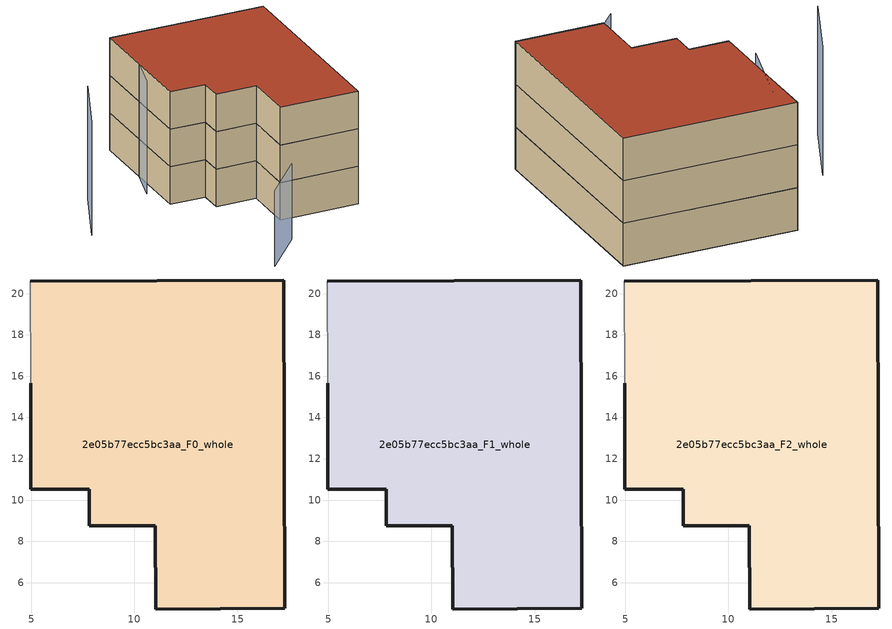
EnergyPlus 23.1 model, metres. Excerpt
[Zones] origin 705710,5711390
2e05b77ecc5bc3aa_F0_whole
 floor ground (EU_floor_Construction): 17.29,4.75 17.23,20.66 4.94,20.61 4.96,15.67 4.98,10.52 7.81,10.52 7.82,8.74 11.01,8.76 11.03,4.72 z0
 wall outside (EU_wall_Construction): 4.94,20.61 17.23,20.66 17.29,4.75 11.03,4.72 11.01,8.76 7.82,8.74 7.81,10.52 4.98,10.52 4.96,15.67 z0:3
 wall adiabatic (EU_wall_Construction): 4.96,15.67 4.94,20.61 z0:3
2e05b77ecc5bc3aa_F1_whole
 floor to 2e05b77ecc5bc3aa_F0_whole (EU_floor_Construction): 17.29,4.75 17.23,20.66 4.94,20.61 4.96,15.67 4.98,10.52 7.81,10.52 7.82,8.74 11.01,8.76 11.03,4.72 z3
 wall outside (EU_wall_Construction): 4.94,20.61 17.23,20.66 17.29,4.75 11.03,4.72 11.01,8.76 7.82,8.74 7.81,10.52 4.98,10.52 4.96,15.67 z3:6
 wall adiabatic (EU_wall_Construction): 4.96,15.67 4.94,20.61 z3:6
2e05b77ecc5bc3aa_F2_whole
 floor to 2e05b77ecc5bc3aa_F1_whole (EU_floor_Construction): 17.29,4.75 17.23,20.66 4.94,20.61 4.96,15.67 4.98,10.52 7.81,10.52 7.82,8.74 11.01,8.76 11.03,4.72 z6
 wall outside (EU_wall_Construction): 4.94,20.61 17.23,20.66 17.29,4.75 11.03,4.72 11.01,8.76 7.82,8.74 7.81,10.52 4.98,10.52 4.96,15.67 z6:9
 wall adiabatic (EU_wall_Construction): 4.96,15.67 4.94,20.61 z6:9
 roof outside (EU_roof_Construction): 17.23,20.66 17.29,4.75 11.03,4.72 11.01,8.76 7.82,8.74 7.81,10.52 4.98,10.52 4.96,15.67 4.94,20.61 z9
shading: 7.34,-2.07 10.42,1.49 z0:6; 6.17,20.29 4.23,12.87 / 0,13.92 -2.34,8.28 z0:9
[Building]
EU S2 Campaign: North Axis=0; Terrain=City; Solar Distribution=FullExterior
[Site:Location]
London: Latitude=51.5; Longitude=-0.5; Time Zone=0; Elevation=25
[SizingPeriod:WeatherFileDays]
AnnualSizingPeriod: Begin Month=1; Begin Day of Month=1; End Month=12; End Day of Month=31; Day of Week for Start Day=Monday; Use Weather File Daylight Saving Period=No; Use Weather File Rain and Snow Indicators=No
[MATERIAL]
EU_InternalMass_Material: Roughness=MediumRough; Thickness=0.1; Conductivity=1; Density=1800; Specific Heat=900; Thermal Absorptance=0.9; Solar Absorptance=0.7; Visible Absorptance=0.7
[MATERIAL:NOMASS] Roughness=MediumRough; Thermal Absorptance=0.9; Solar Absorptance=0.7; Visible Absorptance=0.7
Name | Thermal Resistance
EU_wall_NoMass | 1.04674
EU_roof_NoMass | 4.32442
EU_floor_NoMass | 2.04616
[CONSTRUCTION]
EU_wall_Construction: EU_wall_NoMass
EU_roof_Construction: EU_roof_NoMass
EU_floor_Construction: EU_floor_NoMass
EU_InternalMass_Construction: EU_InternalMass_Material
[ZONE] Type=1; Multiplier=1; Ceiling Height=autocalculate; Volume=498.296; Floor Area=autocalculate; Part of Total Floor Area=Yes
2e05b77ecc5bc3aa_F0_whole; 2e05b77ecc5bc3aa_F1_whole; 2e05b77ecc5bc3aa_F2_whole
[INTERNALMASS] Construction=EU_InternalMass_Construction; Surface Area=166.096
Name | Zone or ZoneList
2e05b77ecc5bc3aa_F0_whole_EU_InternalMass | 2e05b77ecc5bc3aa_F0_whole
2e05b77ecc5bc3aa_F1_whole_EU_InternalMass | 2e05b77ecc5bc3aa_F1_whole
2e05b77ecc5bc3aa_F2_whole_EU_InternalMass | 2e05b77ecc5bc3aa_F2_whole
[OTHEREQUIPMENT] Fuel Type=Electricity; Design Level Calculation Method=Watts/Area; Power per Zone Floor Area=1; Fraction Latent=0; Fraction Radiant=0; Fraction Lost=0; Carbon Dioxide Generation Rate=0; EndUse Subcategory=EU_Step8_InternalGains
Name | Zone or ZoneList or Space or SpaceList | Schedule
EU_Step8_InternalGain_2e05b77ecc5bc3aa_F0_whole_f000 | 2e05b77ecc5bc3aa_F0_whole | EU_Step8_GainSchedule_2e05b77ecc5bc3aa_F0_whole_f000
EU_Step8_InternalGain_2e05b77ecc5bc3aa_F1_whole_f000 | 2e05b77ecc5bc3aa_F1_whole | EU_Step8_GainSchedule_2e05b77ecc5bc3aa_F1_whole_f000
EU_Step8_InternalGain_2e05b77ecc5bc3aa_F2_whole_f000 | 2e05b77ecc5bc3aa_F2_whole | EU_Step8_GainSchedule_2e05b77ecc5bc3aa_F2_whole_f000
[ZONEVENTILATION:DESIGNFLOWRATE] Schedule=EU_AlwaysOn; Design Flow Rate Calculation Method=AirChanges/Hour; Air Changes per Hour=0.488719; Ventilation Type=Natural; Fan Pressure Rise=0; Fan Total Efficiency=1; Constant Term Coefficient=1; Temperature Term Coefficient=0; Velocity Term Coefficient=0; Velocity Squared Term Coefficient=0; Minimum Indoor Temperature=-100; Maximum Indoor Temperature=100; Delta Temperature=-100; Minimum Outdoor Temperature=-100; Maximum Outdoor Temperature=100; Maximum Wind Speed=40
Name | Zone or ZoneList or Space or SpaceList
EU_ConstantAir_2e05b77ecc5bc3aa_F0_whole | 2e05b77ecc5bc3aa_F0_whole
EU_ConstantAir_2e05b77ecc5bc3aa_F1_whole | 2e05b77ecc5bc3aa_F1_whole
EU_ConstantAir_2e05b77ecc5bc3aa_F2_whole | 2e05b77ecc5bc3aa_F2_whole
[HVACTEMPLATE:THERMOSTAT] Constant Heating Setpoint=20; Constant Cooling Setpoint=50
EU_HeatOnly_2e05b77ecc5bc3aa_F0_whole; EU_HeatOnly_2e05b77ecc5bc3aa_F1_whole; EU_HeatOnly_2e05b77ecc5bc3aa_F2_whole
[HVACTEMPLATE:ZONE:IDEALLOADSAIRSYSTEM] System Availability Schedule=EU_AlwaysOn; Maximum Heating Supply Air Temperature=50; Minimum Cooling Supply Air Temperature=13; Maximum Heating Supply Air Humidity Ratio=0.0156; Minimum Cooling Supply Air Humidity Ratio=0.0077; Heating Limit=NoLimit; Cooling Limit=NoLimit; Heating Availability Schedule=EU_AlwaysOn; Cooling Availability Schedule=EU_CoolingOff; Dehumidification Control Type=ConstantSensibleHeatRatio; Cooling Sensible Heat Ratio=0.7; Dehumidification Setpoint=60; Humidification Control Type=None; Humidification Setpoint=30; Outdoor Air Method=None; Outdoor Air Flow Rate per Person=0.00944; Outdoor Air Flow Rate per Zone Floor Area=0; Outdoor Air Flow Rate per Zone=0; Demand Controlled Ventilation Type=None; Outdoor Air Economizer Type=NoEconomizer; Heat Recovery Type=None; Sensible Heat Recovery Effectiveness=0.7; Latent Heat Recovery Effectiveness=0.65
Name | Template Thermostat
2e05b77ecc5bc3aa_F0_whole | EU_HeatOnly_2e05b77ecc5bc3aa_F0_whole
2e05b77ecc5bc3aa_F1_whole | EU_HeatOnly_2e05b77ecc5bc3aa_F1_whole
2e05b77ecc5bc3aa_F2_whole | EU_HeatOnly_2e05b77ecc5bc3aa_F2_whole
[SIZING:ZONE] Zone Cooling Design Supply Air Temperature Input Method=SupplyAirTemperature; Zone Cooling Design Supply Air Temperature=13; Zone Heating Design Supply Air Temperature Input Method=SupplyAirTemperature; Zone Heating Design Supply Air Temperature=50; Zone Cooling Design Supply Air Humidity Ratio=0.008; Zone Heating Design Supply Air Humidity Ratio=0.008; Cooling Design Air Flow Method=DesignDay; Cooling Design Air Flow Rate=0; Cooling Minimum Air Flow per Zone Floor Area=0.000762; Cooling Minimum Air Flow=0; Cooling Minimum Air Flow Fraction=0.2; Heating Design Air Flow Method=DesignDay; Heating Design Air Flow Rate=0; Heating Maximum Air Flow per Zone Floor Area=0.002032; Heating Maximum Air Flow=0.141576; Heating Maximum Air Flow Fraction=0.3; Account for Dedicated Outdoor Air System=No; Dedicated Outdoor Air System Control Strategy=NeutralSupplyAir; Dedicated Outdoor Air Low Setpoint Temperature for Design=autosize; Dedicated Outdoor Air High Setpoint Temperature for Design=autosize; Zone Load Sizing Method=Sensible Load Only No Latent Load; Zone Latent Cooling Design Supply Air Humidity Ratio Input Method=HumidityRatioDifference; Zone Cooling Design Supply Air Humidity Ratio Difference=0.005; Zone Latent Heating Design Supply Air Humidity Ratio Input Method=HumidityRatioDifference; Zone Humidification Design Supply Air Humidity Ratio Difference=0.005
2e05b77ecc5bc3aa_F0_whole; 2e05b77ecc5bc3aa_F1_whole; 2e05b77ecc5bc3aa_F2_whole
[SCHEDULE:CONSTANT]
Name | Hourly Value
EU_AlwaysOn | 1
EU_CoolingOff | 0
[SCHEDULE:FILE] Column Number=1; Rows to Skip at Top=0; Number of Hours of Data=8760; Column Separator=Comma; Interpolate to Timestep=No; Minutes per Item=60; Adjust Schedule for Daylight Savings=Yes
Name | File
EU_Step8_GainSchedule_2e05b77ecc5bc3aa_F0_whole_f000 | ../../schedules/2e05b77ecc5bc3aa/2e05b77ecc5bc3aa_F0_whole_f000_gain.csv
EU_Step8_GainSchedule_2e05b77ecc5bc3aa_F1_whole_f000 | ../../schedules/2e05b77ecc5bc3aa/2e05b77ecc5bc3aa_F1_whole_f000_gain.csv
EU_Step8_GainSchedule_2e05b77ecc5bc3aa_F2_whole_f000 | ../../schedules/2e05b77ecc5bc3aa/2e05b77ecc5bc3aa_F2_whole_f000_gain.csv
